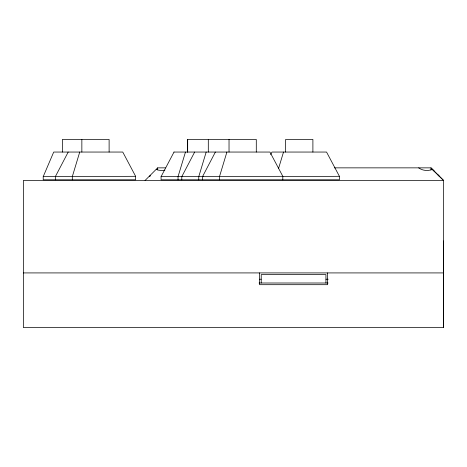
<?xml version="1.0" encoding="UTF-8"?>
<svg xmlns="http://www.w3.org/2000/svg" width="467" height="467" viewBox="0 0 467 467"><rect width="100%" height="100%" fill="white"/><g stroke="black" fill="none" stroke-linecap="round" stroke-linejoin="round"><path stroke-width="0.7" d="M443.592 272.921L443.603 240.984L443.586 250.23M443.65 280.142L443.638 327.554L23.35 327.554L23.35 180.466L443.603 180.466L443.621 327.554L443.627 272.921L23.35 272.921M79.734 152.049L72.303 176.637L72.303 179.789M185.469 152.049L178.038 176.637L178.038 179.789M206.186 152.049L198.761 176.637L198.761 179.789M226.909 152.049L219.478 176.637L219.478 179.789M278.565 168.441L283.516 152.049M43.209 176.637L53.711 152.049L122.763 152.049L135.628 176.31L135.628 179.789L43.209 179.789L43.209 176.637L55.591 176.573M55.334 179.789L55.334 176.637L68.2 152.049M270.667 154.571L271.987 152.049L326.55 152.049L339.416 176.31L339.416 179.789L161.068 179.789L161.068 176.637L174.022 152.049M181.791 179.789L181.791 176.637L194.657 152.049M202.509 179.789L202.509 176.637L215.38 152.049M145.056 180.466L157.665 167.857L165.4 167.857M418.671 167.857C422.623 170.747 427.994 171.313 432.465 169.323M164.886 170.175L162.061 170.583L158.517 170.169L156.252 169.27M135.628 176.31L55.334 176.637M182.404 176.614L161.068 176.637M203.127 176.614L181.791 176.637M282.804 179.789L282.804 176.31L202.509 176.637M282.64 176.602L339.416 176.31M173.94 152.049L269.938 152.049L282.804 176.31M334.337 167.857L431 167.857L443.603 180.466L432.244 169.433M149.259 176.263L150.135 176.263L150.135 175.388M259.681 279.225L261.135 279.225M326.019 279.225L328.208 279.225M259.08 283.008L328.108 283.008M432.407 169.27L434.543 171.424M432.658 169.533L431 167.857L431 169.959M437.48 174.343L439.319 176.263M443.615 272.921L443.65 273.259M327.612 272.921L327.612 284.689L259.535 284.689L259.535 272.921M325.931 283.008L325.931 274.602L261.216 274.602L261.216 283.008M312.896 152.049L312.896 139.446L285.641 139.446L285.641 152.049M256.29 152.049L256.29 139.446L187.588 139.446L187.588 152.049M229.028 139.446L229.028 152.049M208.305 139.446L208.305 152.049M187.676 139.446L187.676 152.049M157.665 167.857L157.665 169.959M109.115 152.049L109.115 139.446L62.356 139.446L62.356 152.049M81.853 139.446L81.853 152.049"/></g></svg>
